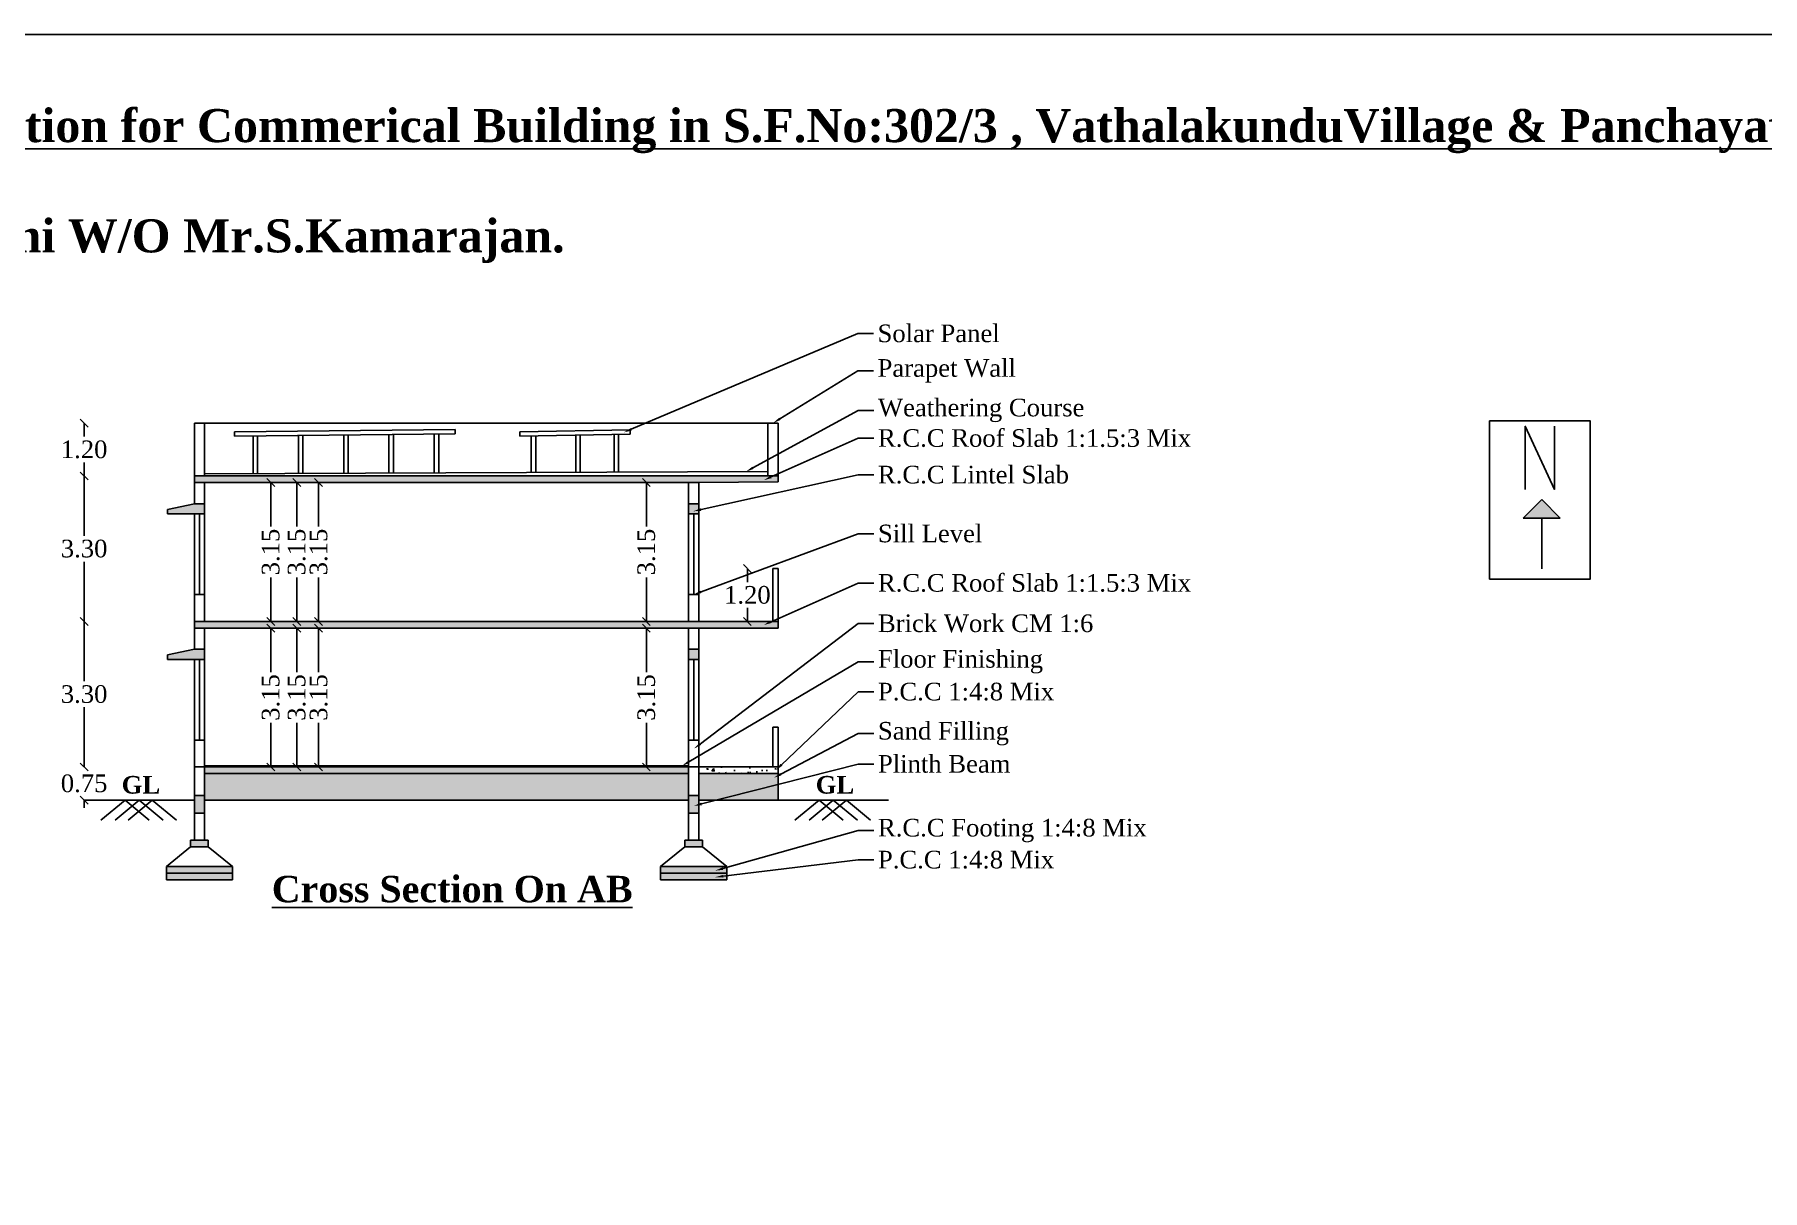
# Model space of a CAD drawing. Header units: metres. Extents: x 38 to 170, y 24 to 96.
# Drawn here: x 61.58 to 100.76, y 70.11 to 96.33 of the extents above; entities that cross this region are included whole.
import ezdxf
from ezdxf import colors
from ezdxf.entities.mleader import LeaderData, LeaderLine
from ezdxf.math import Vec2, Vec3

# ---------------------------------------------------------------- set-up
doc = ezdxf.new("R2010")
doc.units = ezdxf.units.M
doc.header["$MEASUREMENT"] = 0
for name, color, linetype in [('BLK_1_FLR_0_KITCHEN', 1, 'Continuous'), ('BLK_1_FLR_0_REGULAR_ROOM_1', 1, 'Continuous'), ('BLK_1_FLR_0_WC_BATH_HT', 1, 'Continuous'), ('BLK_1_FLR_1_KITCHEN', 1, 'Continuous'), ('BLK_1_FLR_1_REGULAR_ROOM_1', 1, 'Continuous'), ('BLK_1_FLR_1_VERANDAH', 5, 'Continuous'), ('BLK_1_FLR_1_WC_BATH_HT', 1, 'Continuous'), ('BLK_1_PARAPET_HT', 233, 'Continuous'), ('BLK_1_PLINTH_HEIGHT', 7, 'Continuous'), ('NORTH_DIRECTION', 7, 'Continuous'), ('OUTERMOST PLOTTING BOUNDARY', 2, 'Continuous')]:
    doc.layers.add(name, color=color, linetype=linetype)
doc.styles.get("Standard").update_dxf_attribs({"font": 'times.ttf'})
doc.dimstyles.get("Standard").update_dxf_attribs({"dimtxt": 0.4, "dimasz": 0.18, "dimexe": 0.18, "dimexo": 0.0625, "dimgap": 0.09, "dimtad": 0, "dimtih": 1, "dimtoh": 1, "dimzin": 0, "dimdsep": 46, "dimtxsty": 'Standard', "dimblk": 'OBLIQUE', "dimcen": 0.09, "dimse1": 1, "dimse2": 1, "dimadec": 0, "dimazin": 0, "dimtfac": 1, "dimtix": 1, "dimtofl": 0, "dimtmove": 0, "dimatfit": 0, "dimfxl": 0, "dimtolj": 1, "dimtzin": 0, "dimarcsym": 0})
pattern_1 = [(50, (-545.5996, -639.07398), (0.215178055, -0.01882564), [0.0225, -0.2475]), (355, (-545.5996, -639.07398), (-0.0416254, 0.22565764), [0.018, -0.198]), (100.451444, (-545.58167, -639.07555), (0.173552654, 0.206831997), [0.01912206, -0.210342634]), (46.1842, (-545.5996, -639.01398), (0.3201724, -0.049655784), [0.03375, -0.37125]), (96.635635, (-545.57292, -639.01812), (0.28039858, 0.29223558), [0.0286831, -0.31551413]), (351.184164, (-545.5996, -639.014), (0.28039858, 0.29223558), [0.027, -0.297]), (21, (-545.5696, -639.02898), (0.179072116, -0.120785667), [0.0225, -0.2475]), (326, (-545.5696, -639.02898), (0.0729946, 0.217545014), [0.018, -0.198]), (71.451445, (-545.55467, -639.03905), (0.252066713, 0.096759346), [0.019122057, -0.210342634]), (37.5, (-545.5996, -639.073985), (0.0036479566, 0.099868156), [0, -0.1956, 0, -0.201, 0, -0.19875]), (7.5, (-545.5996, -639.07398), (0.078920861, 0.118323514), [0, -0.1146, 0, -0.1911, 0, -0.07575]), (327.5, (-545.6665, -639.073985), (0.160146731, -0.0067664615), [0, -0.075, 0, -0.234, 0, -0.3105]), (317.5, (-545.6965, -639.07398), (0.17495585, 0.030031495), [0, -0.0975, 0, -0.1554, 0, -0.2205])]
pattern_2 = [(50, (-545.5996, -639.074), (0.43035611, -0.03765128), [0.045, -0.495]), (355, (-545.5996, -639.074), (-0.0832508, 0.45131528), [0.036, -0.396]), (100.451444, (-545.56373, -639.07712), (0.3471053, 0.413664), [0.03824412, -0.42068527]), (46.1842, (-545.5996, -638.954), (0.6403448, -0.09931157), [0.0675, -0.7425]), (96.635635, (-545.54624, -638.96226), (0.56079717, 0.58447116), [0.0573662, -0.63102826]), (351.18416, (-545.5996, -638.954), (0.56079717, 0.58447116), [0.054, -0.594]), (21, (-545.5396, -638.984), (0.35814423, -0.24157133), [0.045, -0.495]), (326, (-545.5396, -638.984), (0.1459892, 0.43509003), [0.036, -0.396]), (71.451445, (-545.50975, -639.0041), (0.50413343, 0.1935187), [0.03824411, -0.42068527]), (37.5, (-545.5996, -639.07398), (0.007295913, 0.199736312), [0, -0.3912, 0, -0.402, 0, -0.3975]), (7.5, (-545.5996, -639.07398), (0.157841722, 0.236647027), [0, -0.2292, 0, -0.3822, 0, -0.1515]), (327.5, (-545.7334, -639.07398), (0.320293462, -0.013532923), [0, -0.15, 0, -0.468, 0, -0.621]), (317.5, (-545.7934, -639.07398), (0.3499117, 0.06006299), [0, -0.195, 0, -0.3108, 0, -0.441])]

# ---------------------------------------------------------------- blocks, each defined once
blk = doc.blocks.new('_Oblique')
at = {"color": 0, "linetype": 'ByBlock', "lineweight": -2}
blk.add_line((-0.5, -0.5), (0.5, 0.5), dxfattribs=at)
blk = doc.blocks.new('*D20')
at = {"layer": 'BLK_1_PLINTH_HEIGHT', "color": 0, "lineweight": -2, "ltscale": 2}
for p, q in [((62.705, 79.718), (62.705, 79.898)), ((62.705, 78.968), (62.705, 78.788))]:
    blk.add_line(p, q, dxfattribs=at)
at = {"layer": 'Defpoints', "color": 0, "ltscale": 2}
for p in [(62.705, 79.718), (65.435, 79.718), (65.435, 78.968)]:
    blk.add_point(p, dxfattribs=at)
at = {"layer": 'BLK_1_PLINTH_HEIGHT', "color": 0, "lineweight": -2, "ltscale": 2, "xscale": 0.18, "yscale": 0.18, "zscale": 0.18}
for p, rotation in [((62.705, 79.718), 270), ((62.705, 78.968), 90)]:
    blk.add_blockref('_Oblique', p, dxfattribs=dict(at, rotation=rotation))
at = {"layer": 'BLK_1_PLINTH_HEIGHT', "color": 0, "ltscale": 2, "insert": (62.705, 79.343), "char_height": 0.4, "attachment_point": 5}
blk.add_mtext('\\A1;0.75', dxfattribs=at)
blk = doc.blocks.new('*D21')
at = {"color": 0, "lineweight": -2, "ltscale": 2}
for p, q in [((62.705, 83.018), (62.705, 81.662)), ((62.705, 79.718), (62.705, 81.074))]:
    blk.add_line(p, q, dxfattribs=at)
at = {"layer": 'Defpoints', "color": 0, "ltscale": 2}
for p in [(62.705, 83.018), (65.205, 83.018), (65.205, 79.718)]:
    blk.add_point(p, dxfattribs=at)
at = {"color": 0, "lineweight": -2, "ltscale": 2, "xscale": 0.18, "yscale": 0.18, "zscale": 0.18}
for p, rotation in [((62.705, 83.018), 90), ((62.705, 79.718), 270)]:
    blk.add_blockref('_Oblique', p, dxfattribs=dict(at, rotation=rotation))
at = {"color": 0, "ltscale": 2, "insert": (62.705, 81.368), "char_height": 0.4, "attachment_point": 5}
blk.add_mtext('\\A1;3.30', dxfattribs=at)
blk = doc.blocks.new('*D22')
at = {"color": 0, "lineweight": -2, "ltscale": 2}
for p, q in [((62.705, 86.318), (62.705, 84.962)), ((62.705, 83.018), (62.705, 84.374))]:
    blk.add_line(p, q, dxfattribs=at)
at = {"layer": 'Defpoints', "color": 0, "ltscale": 2}
for p in [(62.705, 86.318), (65.205, 86.318), (65.205, 83.018)]:
    blk.add_point(p, dxfattribs=at)
at = {"color": 0, "lineweight": -2, "ltscale": 2, "xscale": 0.18, "yscale": 0.18, "zscale": 0.18}
for p, rotation in [((62.705, 86.318), 90), ((62.705, 83.018), 270)]:
    blk.add_blockref('_Oblique', p, dxfattribs=dict(at, rotation=rotation))
at = {"color": 0, "ltscale": 2, "insert": (62.705, 84.668), "char_height": 0.4, "attachment_point": 5}
blk.add_mtext('\\A1;3.30', dxfattribs=at)
blk = doc.blocks.new('*D23')
at = {"layer": 'BLK_1_PARAPET_HT', "color": 0, "lineweight": -2, "ltscale": 2}
for p, q in [((62.705, 87.518), (62.705, 87.212)), ((62.705, 86.318), (62.705, 86.624))]:
    blk.add_line(p, q, dxfattribs=at)
at = {"layer": 'Defpoints', "color": 0, "ltscale": 2}
for p in [(62.705, 87.518), (65.205, 87.518), (65.205, 86.318)]:
    blk.add_point(p, dxfattribs=at)
at = {"layer": 'BLK_1_PARAPET_HT', "color": 0, "lineweight": -2, "ltscale": 2, "xscale": 0.18, "yscale": 0.18, "zscale": 0.18}
for p, rotation in [((62.705, 87.518), 90), ((62.705, 86.318), 270)]:
    blk.add_blockref('_Oblique', p, dxfattribs=dict(at, rotation=rotation))
at = {"layer": 'BLK_1_PARAPET_HT', "color": 0, "ltscale": 2, "insert": (62.705, 86.918), "char_height": 0.4, "attachment_point": 5}
blk.add_mtext('\\A1;1.20', dxfattribs=at)
blk = doc.blocks.new('*D25')
at = {"layer": 'BLK_1_FLR_1_VERANDAH', "color": 0, "lineweight": -2, "ltscale": 2}
for p, q in [((77.742, 84.218), (77.742, 83.912)), ((77.742, 83.018), (77.742, 83.324))]:
    blk.add_line(p, q, dxfattribs=at)
at = {"layer": 'Defpoints', "color": 0, "ltscale": 2}
for p in [(78.32, 84.218), (77.742, 83.018), (78.32, 83.018)]:
    blk.add_point(p, dxfattribs=at)
at = {"layer": 'BLK_1_FLR_1_VERANDAH', "color": 0, "lineweight": -2, "ltscale": 2, "xscale": 0.18, "yscale": 0.18, "zscale": 0.18}
for p, rotation in [((77.742, 84.218), 90), ((77.742, 83.018), 270)]:
    blk.add_blockref('_Oblique', p, dxfattribs=dict(at, rotation=rotation))
at = {"layer": 'BLK_1_FLR_1_VERANDAH', "color": 0, "ltscale": 2, "insert": (77.742, 83.618), "char_height": 0.4, "attachment_point": 5}
blk.add_mtext('\\A1;1.20', dxfattribs=at)
blk = doc.blocks.new('*D53')
at = {"layer": 'BLK_1_FLR_0_WC_BATH_HT', "color": 0, "lineweight": -2}
for p, q in [((68.022, 82.868), (68.022, 81.869)), ((68.022, 79.718), (68.022, 80.718))]:
    blk.add_line(p, q, dxfattribs=at)
at = {"layer": 'Defpoints', "color": 0}
for p in [(65.435, 82.868), (65.435, 79.718), (68.022, 79.718)]:
    blk.add_point(p, dxfattribs=at)
at = {"layer": 'BLK_1_FLR_0_WC_BATH_HT', "color": 0, "lineweight": -2, "xscale": 0.18, "yscale": 0.18, "zscale": 0.18}
for p, rotation in [((68.022, 82.868), 90), ((68.022, 79.718), 270)]:
    blk.add_blockref('_Oblique', p, dxfattribs=dict(at, rotation=rotation))
at = {"layer": 'BLK_1_FLR_0_WC_BATH_HT', "color": 0, "insert": (68.022, 81.293), "char_height": 0.4, "attachment_point": 5, "rotation": 90}
blk.add_mtext('\\A1;3.15', dxfattribs=at)
blk = doc.blocks.new('*D54')
at = {"layer": 'BLK_1_FLR_0_WC_BATH_HT', "color": 0, "lineweight": -2}
for p, q in [((67.525, 82.868), (67.525, 81.869)), ((67.525, 79.718), (67.525, 80.718))]:
    blk.add_line(p, q, dxfattribs=at)
at = {"layer": 'Defpoints', "color": 0}
for p in [(65.435, 82.868), (67.525, 82.868), (65.435, 79.718)]:
    blk.add_point(p, dxfattribs=at)
at = {"layer": 'BLK_1_FLR_0_WC_BATH_HT', "color": 0, "lineweight": -2, "xscale": 0.18, "yscale": 0.18, "zscale": 0.18}
for p, rotation in [((67.525, 82.868), 90), ((67.525, 79.718), 270)]:
    blk.add_blockref('_Oblique', p, dxfattribs=dict(at, rotation=rotation))
at = {"layer": 'BLK_1_FLR_0_WC_BATH_HT', "color": 0, "insert": (67.525, 81.293), "char_height": 0.4, "attachment_point": 5, "rotation": 90}
blk.add_mtext('\\A1;3.15', dxfattribs=at)
blk = doc.blocks.new('*D55')
at = {"layer": 'BLK_1_FLR_0_REGULAR_ROOM_1', "color": 0, "lineweight": -2}
for p, q in [((66.936, 82.868), (66.936, 81.869)), ((66.936, 79.718), (66.936, 80.718))]:
    blk.add_line(p, q, dxfattribs=at)
at = {"layer": 'Defpoints', "color": 0}
for p in [(65.435, 82.868), (66.936, 82.868), (65.435, 79.718)]:
    blk.add_point(p, dxfattribs=at)
at = {"layer": 'BLK_1_FLR_0_REGULAR_ROOM_1', "color": 0, "lineweight": -2, "xscale": 0.18, "yscale": 0.18, "zscale": 0.18}
for p, rotation in [((66.936, 82.868), 90), ((66.936, 79.718), 270)]:
    blk.add_blockref('_Oblique', p, dxfattribs=dict(at, rotation=rotation))
at = {"layer": 'BLK_1_FLR_0_REGULAR_ROOM_1', "color": 0, "insert": (66.936, 81.293), "char_height": 0.4, "attachment_point": 5, "rotation": 90}
blk.add_mtext('\\A1;3.15', dxfattribs=at)
blk = doc.blocks.new('*D56')
at = {"layer": 'BLK_1_FLR_0_KITCHEN', "color": 0, "lineweight": -2}
for p, q in [((75.452, 82.868), (75.452, 81.869)), ((75.452, 79.718), (75.452, 80.718))]:
    blk.add_line(p, q, dxfattribs=at)
at = {"layer": 'Defpoints', "color": 0}
for p in [(76.41, 82.868), (75.452, 79.718), (76.41, 79.718)]:
    blk.add_point(p, dxfattribs=at)
at = {"layer": 'BLK_1_FLR_0_KITCHEN', "color": 0, "lineweight": -2, "xscale": 0.18, "yscale": 0.18, "zscale": 0.18}
for p, rotation in [((75.452, 82.868), 90), ((75.452, 79.718), 270)]:
    blk.add_blockref('_Oblique', p, dxfattribs=dict(at, rotation=rotation))
at = {"layer": 'BLK_1_FLR_0_KITCHEN', "color": 0, "insert": (75.452, 81.293), "char_height": 0.4, "attachment_point": 5, "rotation": 90}
blk.add_mtext('\\A1;3.15', dxfattribs=at)
blk = doc.blocks.new('*D57')
at = {"layer": 'BLK_1_FLR_1_REGULAR_ROOM_1', "color": 0, "lineweight": -2}
for p, q in [((66.936, 86.168), (66.936, 85.169)), ((66.936, 83.018), (66.936, 84.018))]:
    blk.add_line(p, q, dxfattribs=at)
at = {"layer": 'Defpoints', "color": 0}
for p in [(65.435, 86.168), (66.936, 86.168), (65.435, 83.018)]:
    blk.add_point(p, dxfattribs=at)
at = {"layer": 'BLK_1_FLR_1_REGULAR_ROOM_1', "color": 0, "lineweight": -2, "xscale": 0.18, "yscale": 0.18, "zscale": 0.18}
for p, rotation in [((66.936, 86.168), 90), ((66.936, 83.018), 270)]:
    blk.add_blockref('_Oblique', p, dxfattribs=dict(at, rotation=rotation))
at = {"layer": 'BLK_1_FLR_1_REGULAR_ROOM_1', "color": 0, "insert": (66.936, 84.593), "char_height": 0.4, "attachment_point": 5, "rotation": 90}
blk.add_mtext('\\A1;3.15', dxfattribs=at)
blk = doc.blocks.new('*D58')
at = {"layer": 'BLK_1_FLR_1_WC_BATH_HT', "color": 0, "lineweight": -2}
for p, q in [((67.525, 86.168), (67.525, 85.169)), ((67.525, 83.018), (67.525, 84.018))]:
    blk.add_line(p, q, dxfattribs=at)
at = {"layer": 'Defpoints', "color": 0}
for p in [(65.435, 86.168), (67.525, 86.168), (65.435, 83.018)]:
    blk.add_point(p, dxfattribs=at)
at = {"layer": 'BLK_1_FLR_1_WC_BATH_HT', "color": 0, "lineweight": -2, "xscale": 0.18, "yscale": 0.18, "zscale": 0.18}
for p, rotation in [((67.525, 86.168), 90), ((67.525, 83.018), 270)]:
    blk.add_blockref('_Oblique', p, dxfattribs=dict(at, rotation=rotation))
at = {"layer": 'BLK_1_FLR_1_WC_BATH_HT', "color": 0, "insert": (67.525, 84.593), "char_height": 0.4, "attachment_point": 5, "rotation": 90}
blk.add_mtext('\\A1;3.15', dxfattribs=at)
blk = doc.blocks.new('*D59')
at = {"layer": 'BLK_1_FLR_1_WC_BATH_HT', "color": 0, "lineweight": -2}
for p, q in [((68.022, 86.168), (68.022, 85.169)), ((68.022, 83.018), (68.022, 84.018))]:
    blk.add_line(p, q, dxfattribs=at)
at = {"layer": 'Defpoints', "color": 0}
for p in [(65.435, 86.168), (68.022, 86.168), (65.435, 83.018)]:
    blk.add_point(p, dxfattribs=at)
at = {"layer": 'BLK_1_FLR_1_WC_BATH_HT', "color": 0, "lineweight": -2, "xscale": 0.18, "yscale": 0.18, "zscale": 0.18}
for p, rotation in [((68.022, 86.168), 90), ((68.022, 83.018), 270)]:
    blk.add_blockref('_Oblique', p, dxfattribs=dict(at, rotation=rotation))
at = {"layer": 'BLK_1_FLR_1_WC_BATH_HT', "color": 0, "insert": (68.022, 84.593), "char_height": 0.4, "attachment_point": 5, "rotation": 90}
blk.add_mtext('\\A1;3.15', dxfattribs=at)
blk = doc.blocks.new('*D88')
at = {"layer": 'BLK_1_FLR_1_KITCHEN', "color": 0, "lineweight": -2}
for p, q in [((75.452, 86.168), (75.452, 85.169)), ((75.452, 83.018), (75.452, 84.018))]:
    blk.add_line(p, q, dxfattribs=at)
at = {"layer": 'Defpoints', "color": 0}
for p in [(75.452, 86.168), (76.41, 86.168), (76.41, 83.018)]:
    blk.add_point(p, dxfattribs=at)
at = {"layer": 'BLK_1_FLR_1_KITCHEN', "color": 0, "lineweight": -2, "xscale": 0.18, "yscale": 0.18, "zscale": 0.18}
for p, rotation in [((75.452, 86.168), 90), ((75.452, 83.018), 270)]:
    blk.add_blockref('_Oblique', p, dxfattribs=dict(at, rotation=rotation))
at = {"layer": 'BLK_1_FLR_1_KITCHEN', "color": 0, "insert": (75.452, 84.593), "char_height": 0.4, "attachment_point": 5, "rotation": 90}
blk.add_mtext('\\A1;3.15', dxfattribs=at)

msp = doc.modelspace()

# ---------------------------------------------------------------- hatches: boundary and pattern name
at = {"ltscale": 2}
h = msp.add_hatch(dxfattribs=at)
h.set_pattern_fill('AR-CONC', scale=0.03)
h.set_pattern_definition(pattern_1)
h.paths.add_polyline_path([(65.52, 78.058), (65.12, 78.058), (65.12, 77.908), (65.52, 77.908)])
h.paths.add_polyline_path([(65.435, 79.068), (65.205, 79.068), (65.205, 78.668), (65.435, 78.668)])
h.paths.add_polyline_path([(77.275, 77.458), (75.775, 77.458), (75.775, 77.308), (77.275, 77.308)])
h.paths.add_polyline_path([(76.725, 78.058), (76.325, 78.058), (76.325, 77.908), (76.725, 77.908)])
h.paths.add_polyline_path([(76.64, 79.068), (76.41, 79.068), (76.41, 78.668), (76.64, 78.668)])
h.paths.add_polyline_path([(66.07, 77.458), (64.57, 77.458), (64.57, 77.308), (66.07, 77.308)])
h.paths.add_polyline_path([(78.44, 83.018), (65.205, 83.018), (65.205, 82.868), (76.64, 82.868), (78.44, 82.868)])
h.paths.add_polyline_path([(78.44, 86.318), (65.205, 86.318), (65.205, 86.168), (76.64, 86.168), (78.44, 86.188)])
h = msp.add_hatch(dxfattribs=at)
h.set_pattern_fill('AR-CONC', scale=0.03)
h.set_pattern_definition(pattern_1)
h.paths.add_polyline_path([(76.64, 85.688), (76.41, 85.688), (76.41, 85.458), (76.64, 85.458)])
h.paths.add_polyline_path([(65.435, 85.688), (65.205, 85.688), (64.595, 85.558), (64.595, 85.458), (65.205, 85.458), (65.435, 85.458)])
h.paths.add_polyline_path([(65.435, 82.388), (65.205, 82.388), (64.595, 82.258), (64.595, 82.158), (65.205, 82.158), (65.435, 82.158)])
h.paths.add_polyline_path([(76.64, 82.388), (76.41, 82.388), (76.41, 82.158), (76.64, 82.158)])
h = msp.add_hatch(color=7, dxfattribs=at)
h.dxf.hatch_style = 1
h.paths.add_polyline_path([(96.172, 85.362), (95.752, 85.781), (95.331, 85.362)])
h = msp.add_hatch(dxfattribs=at)
h.set_pattern_fill('AR-CONC', scale=0.06)
h.set_pattern_definition(pattern_2)
h.paths.add_polyline_path([(76.41, 79.718), (65.435, 79.718), (65.435, 79.568), (76.41, 79.568)])
h = msp.add_hatch(dxfattribs=at)
h.set_pattern_fill('AR-SAND', scale=0.15)
h.set_pattern_definition([(37.5, (-545.5996, -639.07398), (-0.009449004, 0.289023565), [0, -0.228, 0, -0.255, 0, -0.24375]), (7.5, (-545.5996, -639.074), (0.2654665, 0.42332191), [0, -0.123, 0, -0.2055, 0, -0.07875]), (327.5, (-545.7841, -639.07398), (0.46712128, 0.00084886), [0, -0.075, 0, -0.27, 0, -0.3525]), (317.5, (-545.7841, -639.074), (0.45091899, 0.13165133), [0, -0.0375, 0, -0.177, 0, -0.2025])])
h.paths.add_polyline_path([(76.41, 78.968), (76.41, 79.568), (65.435, 79.568), (65.435, 78.968)])
h.paths.add_polyline_path([(78.44, 78.968), (78.44, 79.568), (76.64, 79.568), (76.64, 78.968)])
h = msp.add_hatch(dxfattribs=at)
h.set_pattern_fill('AR-CONC', scale=0.06)
h.set_pattern_definition(pattern_2)
h.paths.add_polyline_path([(78.44, 79.718), (76.64, 79.718), (76.64, 79.568), (78.44, 79.568)])
h = msp.add_hatch(dxfattribs=at)
h.set_pattern_fill('AR-CONC', scale=0.06)
h.set_pattern_definition(pattern_2)
h.paths.add_polyline_path([(77.275, 77.308), (75.775, 77.308), (75.775, 77.158), (77.275, 77.158)])
h.paths.add_polyline_path([(66.07, 77.308), (64.57, 77.308), (64.57, 77.158), (66.07, 77.158)])

# ---------------------------------------------------------------- linework, layer by layer
at = {"color": 7, "ltscale": 2}
for p, q in [((65.205, 87.518), (65.435, 87.518)), ((65.435, 86.318), (65.435, 87.518)), ((65.435, 87.518), (78.21, 87.518)), ((66.115, 87.318), (71.115, 87.372)), ((71.115, 87.272), (71.115, 87.372)), ((72.585, 87.318), (75.085, 87.368)), ((75.085, 87.268), (75.085, 87.368)), ((78.21, 87.518), (78.44, 87.518)), ((78.21, 86.318), (78.21, 87.518)), ((78.44, 86.318), (78.44, 87.518)), ((66.115, 87.318), (66.115, 87.218)), ((66.115, 87.218), (71.115, 87.272)), ((66.536, 87.223), (66.536, 86.373)), ((66.636, 87.224), (66.636, 86.373)), ((67.563, 87.234), (67.563, 86.377)), ((67.663, 87.235), (67.663, 86.377)), ((68.59, 87.245), (68.59, 86.381)), ((68.69, 87.246), (68.69, 86.381)), ((69.617, 87.256), (69.617, 86.385)), ((69.717, 87.257), (69.717, 86.385)), ((70.644, 87.267), (70.644, 86.389)), ((70.744, 87.268), (70.744, 86.389)), ((72.585, 87.318), (72.585, 87.218)), ((72.585, 87.218), (75.085, 87.268)), ((72.843, 87.223), (72.843, 86.397)), ((72.943, 87.225), (72.943, 86.398)), ((73.85, 87.244), (73.85, 86.401)), ((73.95, 87.246), (73.95, 86.402)), ((74.719, 87.261), (74.719, 86.405)), ((74.819, 87.263), (74.819, 86.405)), ((65.205, 86.318), (78.44, 86.318)), ((65.205, 86.168), (65.205, 86.318)), ((65.435, 86.368), (78.21, 86.418)), ((78.44, 86.188), (76.64, 86.168)), ((78.44, 86.318), (78.44, 86.188)), ((65.205, 86.168), (76.64, 86.168)), ((65.205, 85.688), (65.205, 86.168)), ((65.435, 83.018), (65.435, 86.168)), ((76.41, 83.018), (76.41, 86.168)), ((76.64, 83.018), (76.64, 86.168)), ((64.595, 85.558), (65.205, 85.688)), ((64.595, 85.458), (64.595, 85.558)), ((65.205, 85.458), (64.595, 85.458)), ((65.435, 85.688), (65.205, 85.688)), ((65.205, 83.018), (65.205, 85.458)), ((65.435, 85.458), (65.205, 85.458)), ((65.32, 83.628), (65.32, 85.458)), ((76.64, 85.688), (76.41, 85.688)), ((76.64, 85.458), (76.41, 85.458)), ((76.525, 83.628), (76.525, 85.458)), ((95.752, 85.781), (95.331, 85.362)), ((95.752, 85.781), (96.172, 85.362)), ((95.331, 85.362), (96.172, 85.362)), ((95.752, 85.362), (95.752, 84.21)), ((78.32, 84.218), (78.32, 83.018)), ((65.435, 83.628), (65.205, 83.628)), ((76.64, 83.628), (76.41, 83.628)), ((65.205, 83.018), (78.44, 83.018)), ((65.205, 82.868), (65.205, 83.018)), ((65.205, 82.388), (65.205, 82.868)), ((65.205, 82.868), (76.64, 82.868)), ((65.435, 79.718), (65.435, 82.868)), ((76.41, 82.868), (76.41, 79.718)), ((76.64, 82.868), (76.64, 79.718)), ((78.44, 82.868), (76.64, 82.868)), ((78.44, 83.018), (78.44, 82.868)), ((64.595, 82.258), (65.205, 82.388)), ((65.435, 82.388), (65.205, 82.388)), ((76.64, 82.388), (76.41, 82.388)), ((64.595, 82.158), (64.595, 82.258)), ((65.205, 82.158), (64.595, 82.158)), ((65.205, 79.718), (65.205, 82.158)), ((65.435, 82.158), (65.205, 82.158)), ((65.32, 80.328), (65.32, 82.158)), ((76.64, 82.158), (76.41, 82.158)), ((76.525, 80.328), (76.525, 82.158)), ((65.435, 80.328), (65.205, 80.328)), ((76.64, 80.328), (76.41, 80.328)), ((78.44, 80.618), (78.32, 80.618)), ((78.32, 80.618), (78.32, 79.718)), ((78.44, 79.718), (78.44, 80.618)), ((65.205, 78.668), (65.205, 79.718)), ((65.205, 79.718), (76.64, 79.718)), ((76.41, 79.743), (65.435, 79.743)), ((65.435, 79.743), (65.435, 79.718)), ((65.435, 78.668), (65.435, 79.718)), ((65.435, 79.568), (76.41, 79.568)), ((76.41, 79.743), (76.11, 79.743)), ((76.41, 79.718), (76.41, 79.743)), ((76.41, 79.718), (76.41, 78.668)), ((76.64, 79.718), (76.64, 78.668)), ((78.44, 79.718), (76.64, 79.718)), ((78.44, 79.568), (76.64, 79.568)), ((78.44, 78.968), (78.44, 79.718)), ((78.44, 79.718), (78.44, 79.718)), ((62.705, 78.968), (65.205, 78.968)), ((63.633, 78.968), (63.087, 78.511)), ((63.955, 78.968), (63.409, 78.511)), ((63.633, 78.968), (64.179, 78.511)), ((64.251, 78.968), (63.705, 78.511)), ((63.955, 78.968), (64.501, 78.511)), ((64.251, 78.968), (64.797, 78.511)), ((65.205, 79.068), (65.435, 79.068)), ((65.435, 78.968), (76.41, 78.968)), ((76.41, 79.068), (76.64, 79.068)), ((76.64, 78.968), (78.44, 78.968)), ((78.44, 78.968), (80.94, 78.968)), ((79.368, 78.968), (78.822, 78.511)), ((79.69, 78.968), (79.144, 78.511)), ((79.368, 78.968), (79.914, 78.511)), ((79.986, 78.968), (79.44, 78.511)), ((79.69, 78.968), (80.236, 78.511)), ((79.986, 78.968), (80.532, 78.511)), ((65.205, 78.668), (65.435, 78.668)), ((65.205, 78.668), (65.205, 78.058)), ((65.435, 78.668), (65.435, 78.058)), ((76.41, 78.668), (76.64, 78.668)), ((76.41, 78.668), (76.41, 78.058)), ((76.64, 78.668), (76.64, 78.058)), ((65.12, 78.058), (65.52, 78.058)), ((65.12, 78.058), (65.12, 77.908)), ((65.52, 78.058), (65.52, 77.908)), ((76.325, 78.058), (76.725, 78.058)), ((76.325, 78.058), (76.325, 77.908)), ((76.725, 78.058), (76.725, 77.908)), ((64.57, 77.458), (65.12, 77.908)), ((65.12, 77.908), (65.52, 77.908)), ((66.07, 77.458), (65.52, 77.908)), ((75.775, 77.458), (76.325, 77.908)), ((76.325, 77.908), (76.725, 77.908)), ((77.275, 77.458), (76.725, 77.908)), ((64.57, 77.458), (66.07, 77.458)), ((64.57, 77.158), (64.57, 77.458)), ((64.57, 77.308), (66.07, 77.308)), ((66.07, 77.158), (66.07, 77.458)), ((75.775, 77.458), (77.275, 77.458)), ((75.775, 77.158), (75.775, 77.458)), ((75.775, 77.308), (77.275, 77.308)), ((77.275, 77.158), (77.275, 77.458)), ((64.57, 77.158), (66.07, 77.158)), ((75.775, 77.158), (77.275, 77.158))]:
    msp.add_line(p, q, dxfattribs=at)
at = {"color": 7}
for p, q in [((65.205, 86.318), (65.205, 87.518)), ((78.44, 84.218), (78.32, 84.218)), ((78.44, 83.018), (78.44, 84.218))]:
    msp.add_line(p, q, dxfattribs=at)
at = {"color": 7, "ltscale": 2}
msp.add_lwpolyline([(94.569, 87.568), (96.852, 87.568), (96.852, 83.978), (94.569, 83.978)], close=True, dxfattribs=at)
at = {"layer": 'NORTH_DIRECTION', "color": 7}
msp.add_lwpolyline([(95.379, 86.012), (95.379, 87.444), (96.042, 86.012), (96.042, 87.444)], dxfattribs=at)
at = {"layer": 'OUTERMOST PLOTTING BOUNDARY', "color": 2}
msp.add_lwpolyline([(38.209, 96.33), (169.816, 96.33), (169.816, 23.532), (38.209, 23.532)], close=True, dxfattribs=at)

# ---------------------------------------------------------------- texts
at = {"color": 7, "ltscale": 2, "attachment_point": 1}
for s, width, heights, insert, char_height in [('\\A1;{\\fTimes New Roman|b1|i0|c0|p18;\\LPlan Showing the Proposed Construction for Commerical Building in S.F.No:302/3 , VathalakunduVillage & Panchayat,\\PNilakottai Taluk, Dindigul Distirct.\\PApplicant Name:\\l Mrs.K.Mahalakshmi W/O Mr.S.Kamarajan.}', 57.75272, [4.466], (43.361, 94.64), 0.75), ('{\\fTimes New Roman|b1|i0|c0|p18;GL}', 12.24211, [1.859], (63.557, 79.514), 0.4), ('{\\fTimes New Roman|b1|i0|c0|p18;GL}', 12.24211, [1.859], (79.292, 79.514), 0.4), ('{\\fTimes New Roman|b1|i0|c0|p18;\\LCross Section On AB}', 12.24211, [1.859], (66.959, 77.249), 0.6)]:
    msp.add_mtext_dynamic_manual_height_columns(s, width=width, gutter_width=1, heights=heights, dxfattribs=dict(at, insert=insert, char_height=char_height))

# ---------------------------------------------------------------- dimensions: what is measured, and where the dimension line sits
at = {"color": 7, "ltscale": 2}
for base, p1, p2, picture, middle in [((62.705, 86.318), (65.205, 83.018), (65.205, 86.318), '*D22', (62.705, 84.668)), ((62.705, 83.018), (65.205, 79.718), (65.205, 83.018), '*D21', (62.705, 81.368))]:
    dim = msp.add_linear_dim(base=base, p1=p1, p2=p2, angle=90, dimstyle='Standard', dxfattribs=at)
    dim.commit()
    dim.dimension.update_dxf_attribs({"geometry": picture, "text_midpoint": middle})
at = {"layer": 'BLK_1_FLR_0_KITCHEN', "color": 1}
dim = msp.add_linear_dim(base=(75.452, 79.718), p1=(76.41, 82.868), p2=(76.41, 79.718), angle=90, dimstyle='Standard', dxfattribs=at)
dim.commit()
dim.dimension.update_dxf_attribs({"geometry": '*D56', "text_midpoint": (75.452, 81.293), "text_rotation": 90})
at = {"layer": 'BLK_1_FLR_0_REGULAR_ROOM_1', "color": 1}
dim = msp.add_linear_dim(base=(66.936, 82.868), p1=(65.435, 79.718), p2=(65.435, 82.868), angle=90, dimstyle='Standard', dxfattribs=at)
dim.commit()
dim.dimension.update_dxf_attribs({"geometry": '*D55', "text_midpoint": (66.936, 81.293), "text_rotation": 90})
at = {"layer": 'BLK_1_FLR_0_WC_BATH_HT', "color": 1}
dim = msp.add_linear_dim(base=(68.022, 79.718), p1=(65.435, 82.868), p2=(65.435, 79.718), angle=90, dimstyle='Standard', dxfattribs=at)
dim.commit()
dim.dimension.update_dxf_attribs({"geometry": '*D53', "text_midpoint": (68.022, 81.293), "text_rotation": 90})
at = {"layer": 'BLK_1_FLR_0_WC_BATH_HT', "color": 2}
dim = msp.add_linear_dim(base=(67.525, 82.868), p1=(65.435, 79.718), p2=(65.435, 82.868), angle=90, dimstyle='Standard', dxfattribs=at)
dim.commit()
dim.dimension.update_dxf_attribs({"geometry": '*D54', "text_midpoint": (67.525, 81.293), "text_rotation": 90})
at = {"layer": 'BLK_1_FLR_1_KITCHEN', "color": 1}
dim = msp.add_linear_dim(base=(75.452, 86.168), p1=(76.41, 83.018), p2=(76.41, 86.168), angle=90, dimstyle='Standard', dxfattribs=at)
dim.commit()
dim.dimension.update_dxf_attribs({"geometry": '*D88', "text_midpoint": (75.452, 84.593), "text_rotation": 90})
at = {"layer": 'BLK_1_FLR_1_REGULAR_ROOM_1', "color": 1}
dim = msp.add_linear_dim(base=(66.936, 86.168), p1=(65.435, 83.018), p2=(65.435, 86.168), angle=90, dimstyle='Standard', dxfattribs=at)
dim.commit()
dim.dimension.update_dxf_attribs({"geometry": '*D57', "text_midpoint": (66.936, 84.593), "text_rotation": 90})
at = {"layer": 'BLK_1_FLR_1_VERANDAH', "color": 5, "ltscale": 2}
dim = msp.add_linear_dim(base=(77.742, 83.018), p1=(78.32, 84.218), p2=(78.32, 83.018), angle=90, dimstyle='Standard', dxfattribs=at)
dim.commit()
dim.dimension.update_dxf_attribs({"geometry": '*D25', "text_midpoint": (77.742, 83.618)})
at = {"layer": 'BLK_1_FLR_1_WC_BATH_HT', "color": 2}
dim = msp.add_linear_dim(base=(67.525, 86.168), p1=(65.435, 83.018), p2=(65.435, 86.168), angle=90, dimstyle='Standard', dxfattribs=at)
dim.commit()
dim.dimension.update_dxf_attribs({"geometry": '*D58', "text_midpoint": (67.525, 84.593), "text_rotation": 90})
at = {"layer": 'BLK_1_FLR_1_WC_BATH_HT', "color": 1}
dim = msp.add_linear_dim(base=(68.022, 86.168), p1=(65.435, 83.018), p2=(65.435, 86.168), angle=90, dimstyle='Standard', dxfattribs=at)
dim.commit()
dim.dimension.update_dxf_attribs({"geometry": '*D59', "text_midpoint": (68.022, 84.593), "text_rotation": 90})
at = {"layer": 'BLK_1_PARAPET_HT', "color": 233, "ltscale": 2}
dim = msp.add_linear_dim(base=(62.705, 87.518), p1=(65.205, 86.318), p2=(65.205, 87.518), angle=90, dimstyle='Standard', dxfattribs=at)
dim.commit()
dim.dimension.update_dxf_attribs({"geometry": '*D23', "text_midpoint": (62.705, 86.918)})
at = {"layer": 'BLK_1_PLINTH_HEIGHT', "color": 7, "ltscale": 2}
dim = msp.add_linear_dim(base=(62.705, 79.718), p1=(65.435, 78.968), p2=(65.435, 79.718), angle=90, dimstyle='Standard', dxfattribs=at)
dim.commit()
dim.dimension.update_dxf_attribs({"geometry": '*D20', "text_midpoint": (62.705, 79.343)})

# ---------------------------------------------------------------- leaders
at = {"color": 7, "ltscale": 2}
ml = msp.add_multileader_mtext('Standard', dxfattribs=at)
ml.set_content('Solar Panel', color=7)
ml.set_leader_properties()
ml.build(insert=Vec2(0, 0))
ml.multileader.update_dxf_attribs({"dogleg_length": 0.36, "arrow_head_size": 0.18})
ctx = ml.context
ctx.base_point, ctx.char_height, ctx.arrow_head_size, ctx.landing_gap_size, ctx.plane_origin = Vec3(80.604, 89.549), 0.4, 0.18, 0.09, Vec3(74.943, 87.306)
notes = []
notes.append((ctx, [(0, (1, 1, 0), (80.244, 89.549), (1, 0), 0.36, [(0, [(74.943, 87.306)], 0, [])])]))
ctx.mtext.insert, ctx.mtext.flow_direction = Vec3(80.694, 89.753), 5
ml = msp.add_multileader_mtext('Standard', dxfattribs=at)
ml.set_content('Parapet Wall', color=7)
ml.set_leader_properties()
ml.build(insert=Vec2(0, 0))
ml.multileader.update_dxf_attribs({"dogleg_length": 0.36, "arrow_head_size": 0.18})
ctx = ml.context
ctx.base_point, ctx.char_height, ctx.arrow_head_size, ctx.landing_gap_size, ctx.plane_origin = Vec3(80.604, 88.705), 0.4, 0.18, 0.09, Vec3(78.325, 87.518)
notes.append((ctx, [(0, (1, 1, 0), (80.244, 88.705), (1, 0), 0.36, [(0, [(78.325, 87.518)], 0, [])])]))
ctx.mtext.insert, ctx.mtext.width, ctx.mtext.flow_direction = Vec3(80.694, 88.968), 3.66975, 5
ml = msp.add_multileader_mtext('Standard', dxfattribs=at)
ml.set_content('Weathering Course', color=7)
ml.set_leader_properties()
ml.build(insert=Vec2(0, 0))
ml.multileader.update_dxf_attribs({"dogleg_length": 0.36, "arrow_head_size": 0.18})
ctx = ml.context
ctx.base_point, ctx.char_height, ctx.arrow_head_size, ctx.landing_gap_size, ctx.plane_origin = Vec3(80.613, 87.806), 0.4, 0.18, 0.09, Vec3(77.71, 86.416)
notes.append((ctx, [(0, (1, 1, 0), (80.253, 87.806), (1, 0), 0.36, [(0, [(77.71, 86.416)], 0, [])])]))
ctx.mtext.insert, ctx.mtext.width, ctx.mtext.flow_direction = Vec3(80.703, 88.07), 4.59875, 5
ml = msp.add_multileader_mtext('Standard', dxfattribs=at)
ml.set_content('R.C.C Roof Slab 1:1.5:3 Mix', color=7)
ml.set_leader_properties()
ml.build(insert=Vec2(0, 0))
ml.multileader.update_dxf_attribs({"dogleg_length": 0.36, "arrow_head_size": 0.18})
ctx = ml.context
ctx.base_point, ctx.char_height, ctx.arrow_head_size, ctx.landing_gap_size, ctx.plane_origin = Vec3(80.613, 87.174), 0.4, 0.18, 0.09, Vec3(78.115, 86.222)
notes.append((ctx, [(0, (1, 1, 0), (80.253, 87.174), (1, 0), 0.36, [(0, [(78.115, 86.222)], 0, [])])]))
ctx.mtext.insert, ctx.mtext.flow_direction = Vec3(80.703, 87.379), 5
ml = msp.add_multileader_mtext('Standard', dxfattribs=at)
ml.set_content('R.C.C Lintel Slab', color=7)
ml.set_leader_properties()
ml.build(insert=Vec2(0, 0))
ml.multileader.update_dxf_attribs({"dogleg_length": 0.36, "arrow_head_size": 0.18})
ctx = ml.context
ctx.base_point, ctx.char_height, ctx.arrow_head_size, ctx.landing_gap_size, ctx.plane_origin = Vec3(80.613, 86.345), 0.4, 0.18, 0.09, Vec3(76.519, 85.518)
notes.append((ctx, [(0, (1, 1, 0), (80.253, 86.345), (1, 0), 0.36, [(0, [(76.519, 85.518)], 0, [])])]))
ctx.mtext.insert, ctx.mtext.width, ctx.mtext.flow_direction = Vec3(80.703, 86.549), 6.92703, 5
ml = msp.add_multileader_mtext('Standard', dxfattribs=at)
ml.set_content('Sill Level', color=7)
ml.set_leader_properties()
ml.build(insert=Vec2(0, 0))
ml.multileader.update_dxf_attribs({"dogleg_length": 0.36, "arrow_head_size": 0.18})
ctx = ml.context
ctx.base_point, ctx.char_height, ctx.arrow_head_size, ctx.landing_gap_size, ctx.plane_origin = Vec3(80.613, 85.009), 0.4, 0.18, 0.09, Vec3(76.525, 83.628)
notes.append((ctx, [(0, (1, 1, 0), (80.253, 85.009), (1, 0), 0.36, [(0, [(76.525, 83.628)], 0, [])])]))
ctx.mtext.insert, ctx.mtext.flow_direction = Vec3(80.703, 85.214), 5
ml = msp.add_multileader_mtext('Standard', dxfattribs=at)
ml.set_content('R.C.C Roof Slab 1:1.5:3 Mix', color=7)
ml.set_leader_properties()
ml.build(insert=Vec2(0, 0))
ml.multileader.update_dxf_attribs({"dogleg_length": 0.36, "arrow_head_size": 0.18})
ctx = ml.context
ctx.base_point, ctx.char_height, ctx.arrow_head_size, ctx.landing_gap_size, ctx.plane_origin = Vec3(80.613, 83.89), 0.4, 0.18, 0.09, Vec3(78.115, 82.938)
notes.append((ctx, [(0, (1, 1, 0), (80.253, 83.89), (1, 0), 0.36, [(0, [(78.115, 82.938)], 0, [])])]))
ctx.mtext.insert, ctx.mtext.flow_direction = Vec3(80.703, 84.094), 5
ml = msp.add_multileader_mtext('Standard', dxfattribs=at)
ml.set_content('Brick Work CM 1:6', color=7)
ml.set_leader_properties()
ml.build(insert=Vec2(0, 0))
ml.multileader.update_dxf_attribs({"dogleg_length": 0.36, "arrow_head_size": 0.18})
ctx = ml.context
ctx.base_point, ctx.char_height, ctx.arrow_head_size, ctx.landing_gap_size, ctx.plane_origin = Vec3(80.613, 82.972), 0.4, 0.18, 0.09, Vec3(76.533, 80.133)
notes.append((ctx, [(0, (1, 1, 0), (80.253, 82.972), (1, 0), 0.36, [(0, [(76.533, 80.133)], 0, [])])]))
ctx.mtext.insert, ctx.mtext.flow_direction = Vec3(80.703, 83.177), 5
ml = msp.add_multileader_mtext('Standard', dxfattribs=at)
ml.set_content('Floor Finishing', color=7)
ml.set_leader_properties()
ml.build(insert=Vec2(0, 0))
ml.multileader.update_dxf_attribs({"dogleg_length": 0.36, "arrow_head_size": 0.18})
ctx = ml.context
ctx.base_point, ctx.char_height, ctx.arrow_head_size, ctx.landing_gap_size, ctx.plane_origin = Vec3(80.613, 82.106), 0.4, 0.18, 0.09, Vec3(76.26, 79.743)
notes.append((ctx, [(0, (1, 1, 0), (80.253, 82.106), (1, 0), 0.36, [(0, [(76.26, 79.743)], 0, [])])]))
ctx.mtext.insert, ctx.mtext.flow_direction = Vec3(80.703, 82.37), 5
ml = msp.add_multileader_mtext('Standard', dxfattribs=at)
ml.set_content('P.C.C 1:4:8 Mix', color=7)
ml.set_leader_properties()
ml.build(insert=Vec2(0, 0))
ml.multileader.update_dxf_attribs({"dogleg_length": 0.36, "arrow_head_size": 0.18})
ctx = ml.context
ctx.base_point, ctx.char_height, ctx.arrow_head_size, ctx.landing_gap_size, ctx.plane_origin = Vec3(80.613, 81.423), 0.4, 0.18, 0.09, Vec3(78.385, 79.644)
notes.append((ctx, [(0, (1, 1, 0), (80.253, 81.423), (1, 0), 0.36, [(0, [(78.385, 79.644)], 0, [])])]))
ctx.mtext.insert, ctx.mtext.flow_direction = Vec3(80.703, 81.628), 5
ml = msp.add_multileader_mtext('Standard', dxfattribs=at)
ml.set_content('Sand Filling', color=7)
ml.set_leader_properties()
ml.build(insert=Vec2(0, 0))
ml.multileader.update_dxf_attribs({"dogleg_length": 0.36, "arrow_head_size": 0.18})
ctx = ml.context
ctx.base_point, ctx.char_height, ctx.arrow_head_size, ctx.landing_gap_size, ctx.plane_origin = Vec3(80.613, 80.475), 0.4, 0.18, 0.09, Vec3(78.34, 79.471)
notes.append((ctx, [(0, (1, 1, 0), (80.253, 80.475), (1, 0), 0.36, [(0, [(78.34, 79.471)], 0, [])])]))
ctx.mtext.insert, ctx.mtext.width, ctx.mtext.flow_direction = Vec3(80.703, 80.739), 3.46168, 5
ml = msp.add_multileader_mtext('Standard', dxfattribs=at)
ml.set_content('Plinth Beam', color=7)
ml.set_leader_properties()
ml.build(insert=Vec2(0, 0))
ml.multileader.update_dxf_attribs({"dogleg_length": 0.36, "arrow_head_size": 0.18})
ctx = ml.context
ctx.base_point, ctx.char_height, ctx.arrow_head_size, ctx.landing_gap_size, ctx.plane_origin = Vec3(80.613, 79.785), 0.4, 0.18, 0.09, Vec3(76.53, 78.836)
notes.append((ctx, [(0, (1, 1, 0), (80.253, 79.785), (1, 0), 0.36, [(0, [(76.53, 78.836)], 0, [])])]))
ctx.mtext.insert, ctx.mtext.flow_direction = Vec3(80.703, 79.989), 5
ml = msp.add_multileader_mtext('Standard', dxfattribs=at)
ml.set_content('R.C.C Footing 1:4:8 Mix', color=7)
ml.set_leader_properties()
ml.build(insert=Vec2(0, 0))
ml.multileader.update_dxf_attribs({"dogleg_length": 0.36, "arrow_head_size": 0.18})
ctx = ml.context
ctx.base_point, ctx.char_height, ctx.arrow_head_size, ctx.landing_gap_size, ctx.plane_origin = Vec3(80.613, 78.278), 0.4, 0.18, 0.09, Vec3(77.013, 77.365)
notes.append((ctx, [(0, (1, 1, 0), (80.253, 78.278), (1, 0), 0.36, [(0, [(77.013, 77.365)], 0, [])])]))
ctx.mtext.insert, ctx.mtext.width, ctx.mtext.flow_direction = Vec3(80.703, 78.541), 7.63358, 5
ml = msp.add_multileader_mtext('Standard', dxfattribs=at)
ml.set_content('P.C.C 1:4:8 Mix', color=7)
ml.set_leader_properties()
ml.build(insert=Vec2(0, 0))
ml.multileader.update_dxf_attribs({"dogleg_length": 0.36, "arrow_head_size": 0.18})
ctx = ml.context
ctx.base_point, ctx.char_height, ctx.arrow_head_size, ctx.landing_gap_size, ctx.plane_origin = Vec3(80.613, 77.613), 0.4, 0.18, 0.09, Vec3(77.014, 77.218)
notes.append((ctx, [(0, (1, 1, 0), (80.253, 77.613), (1, 0), 0.36, [(0, [(77.014, 77.218)], 0, [])])]))
ctx.mtext.insert, ctx.mtext.flow_direction = Vec3(80.703, 77.817), 5
for ctx, leaders in notes:
    for number, flags, end, landing, length, lines in leaders:
        leader = LeaderData()
        leader.index, (leader.has_last_leader_line, leader.has_dogleg_vector, leader.attachment_direction) = number, flags
        leader.last_leader_point, leader.dogleg_vector, leader.dogleg_length = Vec3(end), Vec3(landing), length
        for number, points, colour, breaks in lines:
            line = LeaderLine()
            line.index, line.vertices, line.color, line.breaks = number, Vec3.list(points), colors.encode_raw_color(colour), breaks
            leader.lines.append(line)
        ctx.leaders.append(leader)

doc.saveas('drawing.dxf')
